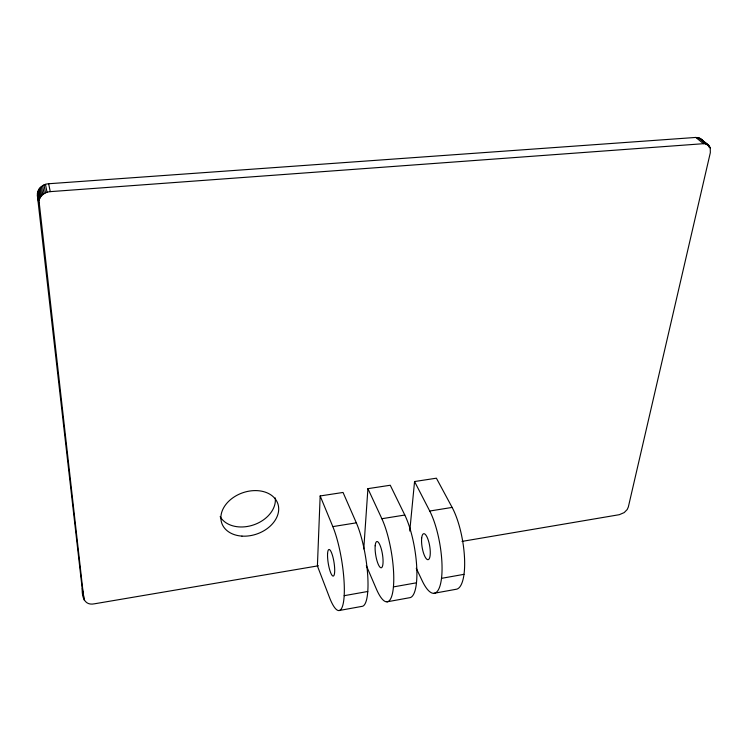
<?xml version="1.0" encoding="UTF-8"?>
<svg xmlns="http://www.w3.org/2000/svg" width="748" height="748" viewBox="0 0 748 748"><rect width="100%" height="100%" fill="white"/><g stroke="black" fill="none" stroke-linecap="round" stroke-linejoin="round"><path stroke-width="1.12" d="M318.498 565.769L94.407 603.814C84.627 605.833 81.869 597.194 82.205 588.648L37.4 195.686C36.624 189.281 42.543 183.989 48.639 183.746L695.818 137.436L700.035 138.408L708.562 145.29L710.235 147.954L710.329 152.686L628.339 506.985L627.189 509.547L624.206 512.586L619.307 514.689L462.012 541.402M83.804 598.55L38.999 200.791L37.503 192.806M320.163 495.952L317.404 565.956L329.419 597.287A48.246 10.453 80.9 0 0 344.22 594.875A48.246 10.453 80.9 0 0 332.823 526.611L320.163 495.952L343.042 492.455L356.329 522.833A47.965 11.257 80.8 0 1 367.679 574.941A47.965 11.257 80.8 0 1 361.948 606.376L338.9 610.564M363.771 548.92L367.913 488.659L390.26 485.246L404.799 515.035A47.405 12.884 80.5 0 1 416.692 566.414A47.405 12.884 80.5 0 1 409.511 597.736L387.006 601.831M409.764 531.024L414.56 481.534L436.393 478.196L452.129 507.425A46.853 14.446 80.2 0 1 464.527 558.083A46.853 14.446 80.2 0 1 455.962 589.302L433.98 593.295M38.999 200.791C39.981 195.527 45.114 191.965 50.266 191.638L703.485 143.691L705.766 143.85L708.562 145.29M344.174 595.689L367.782 591.481M393.429 586.909L416.468 582.804M441.507 578.344L463.994 574.333M332.823 526.611L356.329 522.833M367.913 488.659L381.863 518.719L404.799 515.035M414.56 481.534L429.735 511.024L452.129 507.425M700.035 138.408L707.73 144.663M700.857 139.035L709.254 146.056M699.1 137.922L706.795 144.177M702.97 141.381L709.824 146.954M698.08 137.595L705.766 143.85M708.524 146.561L710.235 147.954M695.818 137.436L703.485 143.691M701.559 139.801L702.12 140.689M416.262 568.284L422.19 580.775A47.115 13.707 80.4 0 0 441.601 577.55A47.115 13.707 80.4 0 0 429.735 511.024M366.324 565.61L376.338 588.938A47.676 12.118 80.6 0 0 393.495 586.105A47.676 12.118 80.6 0 0 381.863 518.719M82.205 588.648L82.748 590.387M48.639 183.746L50.266 191.638M45.45 184.354L47.049 192.255M43.954 184.934L45.535 192.844M42.561 185.682L44.123 193.601M41.29 186.579L42.842 194.508M40.168 187.626L41.71 195.565M39.214 188.786L40.738 196.743M38.447 190.057L39.962 198.014M37.867 191.404L39.373 199.379M37.4 195.686L38.896 203.69M82.925 591.49L84.346 600.298M275.264 497.925A29.415 21.748 -19.3 0 1 253.544 524.918A29.415 21.748 -19.3 0 1 220.146 516.625M241.959 536.11A29.686 21.795 -19.4 0 0 277.807 503.6A29.686 21.795 -19.4 0 0 229.589 500.449A29.686 21.795 -19.4 0 0 241.959 536.11M327.568 553.716A13.501 2.927 80.9 0 0 332.449 575.773A13.501 2.927 80.9 0 0 333.337 558.803A13.501 2.927 80.9 0 0 327.568 553.716M375.178 545.76A13.342 3.394 80.6 0 0 380.321 567.498A13.342 3.394 80.6 0 0 381.732 550.64A13.342 3.394 80.6 0 0 375.178 545.76M421.685 537.98A13.184 3.833 80.4 0 0 427.089 559.42A13.184 3.833 80.4 0 0 428.987 542.665A13.184 3.833 80.4 0 0 421.685 537.98"/></g></svg>
